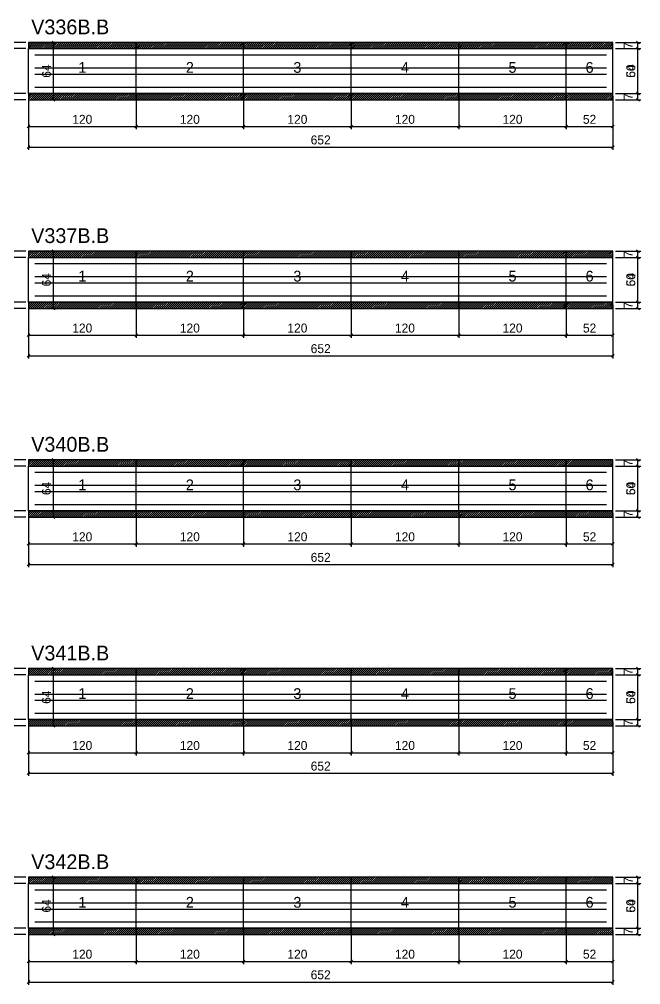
# Model space of a CAD drawing. Extents: x -9000 to 3070, y -16391 to 1250.
# Drawn here: x 900 to 1593, y -6405 to -5327 of the extents above; entities that cross this region are included whole.
import ezdxf
from ezdxf.enums import TextEntityAlignment as Align

# ---------------------------------------------------------------- set-up
doc = ezdxf.new("R2010")
doc.units = 0
for name, color, linetype in [('5', 5, 'Continuous'), ('COTA', 241, 'Continuous'), ('NOMENCLATURA', 7, 'Continuous'), ('Painéis', 200, 'Continuous'), ('SARR_2.2x7', 40, 'Continuous'), ('SCO-___-LAJ', 224, 'Continuous')]:
    doc.layers.add(name, color=color, linetype=linetype)
doc.dimstyles.new('PAINEL', dxfattribs={"dimtxt": 10, "dimasz": 3, "dimexe": 3, "dimexo": 3, "dimgap": 3, "dimtad": 1, "dimblk": 'OBLIQUE', "dimblk1": 'OBLIQUE', "dimcen": 2.5, "dimclrd": 4, "dimclre": 4, "dimclrt": 240, "dimazin": 3, "dimtfac": 1, "dimtmove": 0, "dimatfit": 3})

# ---------------------------------------------------------------- blocks, each defined once
blk = doc.blocks.new('_OBLIQUE')
at = {"color": 0, "linetype": 'BYBLOCK'}
blk.add_line((-0.5, -0.5), (0.5, 0.5), dxfattribs=at)

msp = doc.modelspace()

# ---------------------------------------------------------------- hatches: boundary and pattern name
at = {"layer": 'COTA'}
h = msp.add_hatch(dxfattribs=at)
h.set_pattern_fill('ANSI31', scale=0.5)
h.paths.add_polyline_path([(910, -5360), (1030, -5360), (1030, -5353), (910, -5353)])
h = msp.add_hatch(dxfattribs=at)
h.set_pattern_fill('ANSI31', scale=0.5)
h.paths.add_polyline_path([(1030, -5360), (1150, -5360), (1150, -5353), (1030, -5353)])
h = msp.add_hatch(dxfattribs=at)
h.set_pattern_fill('ANSI31', scale=0.5)
h.paths.add_polyline_path([(1150, -5360), (1270, -5360), (1270, -5353), (1150, -5353)])
h = msp.add_hatch(dxfattribs=at)
h.set_pattern_fill('ANSI31', scale=0.5)
h.paths.add_polyline_path([(1270, -5360), (1390, -5360), (1390, -5353), (1270, -5353)])
h = msp.add_hatch(dxfattribs=at)
h.set_pattern_fill('ANSI31', scale=0.5)
h.paths.add_polyline_path([(1390, -5360), (1510, -5360), (1510, -5353), (1390, -5353)])
h = msp.add_hatch(dxfattribs=at)
h.set_pattern_fill('ANSI31', scale=0.5)
h.paths.add_polyline_path([(1510, -5360), (1562, -5360), (1562, -5353), (1510, -5353)])
h = msp.add_hatch(dxfattribs=at)
h.set_pattern_fill('ANSI31', scale=0.5)
h.paths.add_polyline_path([(910, -5417), (1030, -5417), (1030, -5410), (910, -5410)])
h = msp.add_hatch(dxfattribs=at)
h.set_pattern_fill('ANSI31', scale=0.5)
h.paths.add_polyline_path([(1030, -5417), (1150, -5417), (1150, -5410), (1030, -5410)])
h = msp.add_hatch(dxfattribs=at)
h.set_pattern_fill('ANSI31', scale=0.5)
h.paths.add_polyline_path([(1150, -5417), (1270, -5417), (1270, -5410), (1150, -5410)])
h = msp.add_hatch(dxfattribs=at)
h.set_pattern_fill('ANSI31', scale=0.5)
h.paths.add_polyline_path([(1270, -5417), (1390, -5417), (1390, -5410), (1270, -5410)])
h = msp.add_hatch(dxfattribs=at)
h.set_pattern_fill('ANSI31', scale=0.5)
h.paths.add_polyline_path([(1390, -5417), (1510, -5417), (1510, -5410), (1390, -5410)])
h = msp.add_hatch(dxfattribs=at)
h.set_pattern_fill('ANSI31', scale=0.5)
h.paths.add_polyline_path([(1510, -5417), (1562, -5417), (1562, -5410), (1510, -5410)])
h = msp.add_hatch(dxfattribs=at)
h.set_pattern_fill('ANSI31', scale=0.5)
h.paths.add_polyline_path([(910, -5593), (1030, -5593), (1030, -5586), (910, -5586)])
h = msp.add_hatch(dxfattribs=at)
h.set_pattern_fill('ANSI31', scale=0.5)
h.paths.add_polyline_path([(1030, -5593), (1150, -5593), (1150, -5586), (1030, -5586)])
h = msp.add_hatch(dxfattribs=at)
h.set_pattern_fill('ANSI31', scale=0.5)
h.paths.add_polyline_path([(1150, -5593), (1270, -5593), (1270, -5586), (1150, -5586)])
h = msp.add_hatch(dxfattribs=at)
h.set_pattern_fill('ANSI31', scale=0.5)
h.paths.add_polyline_path([(1270, -5593), (1390, -5593), (1390, -5586), (1270, -5586)])
h = msp.add_hatch(dxfattribs=at)
h.set_pattern_fill('ANSI31', scale=0.5)
h.paths.add_polyline_path([(1390, -5593), (1510, -5593), (1510, -5586), (1390, -5586)])
h = msp.add_hatch(dxfattribs=at)
h.set_pattern_fill('ANSI31', scale=0.5)
h.paths.add_polyline_path([(1510, -5593), (1562, -5593), (1562, -5586), (1510, -5586)])
h = msp.add_hatch(dxfattribs=at)
h.set_pattern_fill('ANSI31', scale=0.5)
h.paths.add_polyline_path([(910, -5650), (1030, -5650), (1030, -5643), (910, -5643)])
h = msp.add_hatch(dxfattribs=at)
h.set_pattern_fill('ANSI31', scale=0.5)
h.paths.add_polyline_path([(1030, -5650), (1150, -5650), (1150, -5643), (1030, -5643)])
h = msp.add_hatch(dxfattribs=at)
h.set_pattern_fill('ANSI31', scale=0.5)
h.paths.add_polyline_path([(1150, -5650), (1270, -5650), (1270, -5643), (1150, -5643)])
h = msp.add_hatch(dxfattribs=at)
h.set_pattern_fill('ANSI31', scale=0.5)
h.paths.add_polyline_path([(1270, -5650), (1390, -5650), (1390, -5643), (1270, -5643)])
h = msp.add_hatch(dxfattribs=at)
h.set_pattern_fill('ANSI31', scale=0.5)
h.paths.add_polyline_path([(1390, -5650), (1510, -5650), (1510, -5643), (1390, -5643)])
h = msp.add_hatch(dxfattribs=at)
h.set_pattern_fill('ANSI31', scale=0.5)
h.paths.add_polyline_path([(1510, -5650), (1562, -5650), (1562, -5643), (1510, -5643)])
h = msp.add_hatch(dxfattribs=at)
h.set_pattern_fill('ANSI31', scale=0.5)
h.paths.add_polyline_path([(910, -5826), (1030, -5826), (1030, -5819), (910, -5819)])
h = msp.add_hatch(dxfattribs=at)
h.set_pattern_fill('ANSI31', scale=0.5)
h.paths.add_polyline_path([(1030, -5826), (1150, -5826), (1150, -5819), (1030, -5819)])
h = msp.add_hatch(dxfattribs=at)
h.set_pattern_fill('ANSI31', scale=0.5)
h.paths.add_polyline_path([(1150, -5826), (1270, -5826), (1270, -5819), (1150, -5819)])
h = msp.add_hatch(dxfattribs=at)
h.set_pattern_fill('ANSI31', scale=0.5)
h.paths.add_polyline_path([(1270, -5826), (1390, -5826), (1390, -5819), (1270, -5819)])
h = msp.add_hatch(dxfattribs=at)
h.set_pattern_fill('ANSI31', scale=0.5)
h.paths.add_polyline_path([(1390, -5826), (1510, -5826), (1510, -5819), (1390, -5819)])
h = msp.add_hatch(dxfattribs=at)
h.set_pattern_fill('ANSI31', scale=0.5)
h.paths.add_polyline_path([(1510, -5826), (1562, -5826), (1562, -5819), (1510, -5819)])
h = msp.add_hatch(dxfattribs=at)
h.set_pattern_fill('ANSI31', scale=0.5)
h.paths.add_polyline_path([(910, -5883), (1030, -5883), (1030, -5876), (910, -5876)])
h = msp.add_hatch(dxfattribs=at)
h.set_pattern_fill('ANSI31', scale=0.5)
h.paths.add_polyline_path([(1030, -5883), (1150, -5883), (1150, -5876), (1030, -5876)])
h = msp.add_hatch(dxfattribs=at)
h.set_pattern_fill('ANSI31', scale=0.5)
h.paths.add_polyline_path([(1150, -5883), (1270, -5883), (1270, -5876), (1150, -5876)])
h = msp.add_hatch(dxfattribs=at)
h.set_pattern_fill('ANSI31', scale=0.5)
h.paths.add_polyline_path([(1270, -5883), (1390, -5883), (1390, -5876), (1270, -5876)])
h = msp.add_hatch(dxfattribs=at)
h.set_pattern_fill('ANSI31', scale=0.5)
h.paths.add_polyline_path([(1390, -5883), (1510, -5883), (1510, -5876), (1390, -5876)])
h = msp.add_hatch(dxfattribs=at)
h.set_pattern_fill('ANSI31', scale=0.5)
h.paths.add_polyline_path([(1510, -5883), (1562, -5883), (1562, -5876), (1510, -5876)])
h = msp.add_hatch(dxfattribs=at)
h.set_pattern_fill('ANSI31', scale=0.5)
h.paths.add_polyline_path([(910, -6059), (1030, -6059), (1030, -6052), (910, -6052)])
h = msp.add_hatch(dxfattribs=at)
h.set_pattern_fill('ANSI31', scale=0.5)
h.paths.add_polyline_path([(1030, -6059), (1150, -6059), (1150, -6052), (1030, -6052)])
h = msp.add_hatch(dxfattribs=at)
h.set_pattern_fill('ANSI31', scale=0.5)
h.paths.add_polyline_path([(1150, -6059), (1270, -6059), (1270, -6052), (1150, -6052)])
h = msp.add_hatch(dxfattribs=at)
h.set_pattern_fill('ANSI31', scale=0.5)
h.paths.add_polyline_path([(1270, -6059), (1390, -6059), (1390, -6052), (1270, -6052)])
h = msp.add_hatch(dxfattribs=at)
h.set_pattern_fill('ANSI31', scale=0.5)
h.paths.add_polyline_path([(1390, -6059), (1510, -6059), (1510, -6052), (1390, -6052)])
h = msp.add_hatch(dxfattribs=at)
h.set_pattern_fill('ANSI31', scale=0.5)
h.paths.add_polyline_path([(1510, -6059), (1562, -6059), (1562, -6052), (1510, -6052)])
h = msp.add_hatch(dxfattribs=at)
h.set_pattern_fill('ANSI31', scale=0.5)
h.paths.add_polyline_path([(910, -6116), (1030, -6116), (1030, -6109), (910, -6109)])
h = msp.add_hatch(dxfattribs=at)
h.set_pattern_fill('ANSI31', scale=0.5)
h.paths.add_polyline_path([(1030, -6116), (1150, -6116), (1150, -6109), (1030, -6109)])
h = msp.add_hatch(dxfattribs=at)
h.set_pattern_fill('ANSI31', scale=0.5)
h.paths.add_polyline_path([(1150, -6116), (1270, -6116), (1270, -6109), (1150, -6109)])
h = msp.add_hatch(dxfattribs=at)
h.set_pattern_fill('ANSI31', scale=0.5)
h.paths.add_polyline_path([(1270, -6116), (1390, -6116), (1390, -6109), (1270, -6109)])
h = msp.add_hatch(dxfattribs=at)
h.set_pattern_fill('ANSI31', scale=0.5)
h.paths.add_polyline_path([(1390, -6116), (1510, -6116), (1510, -6109), (1390, -6109)])
h = msp.add_hatch(dxfattribs=at)
h.set_pattern_fill('ANSI31', scale=0.5)
h.paths.add_polyline_path([(1510, -6116), (1562, -6116), (1562, -6109), (1510, -6109)])
h = msp.add_hatch(dxfattribs=at)
h.set_pattern_fill('ANSI31', scale=0.5)
h.paths.add_polyline_path([(910, -6292), (1030, -6292), (1030, -6285), (910, -6285)])
h = msp.add_hatch(dxfattribs=at)
h.set_pattern_fill('ANSI31', scale=0.5)
h.paths.add_polyline_path([(1030, -6292), (1150, -6292), (1150, -6285), (1030, -6285)])
h = msp.add_hatch(dxfattribs=at)
h.set_pattern_fill('ANSI31', scale=0.5)
h.paths.add_polyline_path([(1150, -6292), (1270, -6292), (1270, -6285), (1150, -6285)])
h = msp.add_hatch(dxfattribs=at)
h.set_pattern_fill('ANSI31', scale=0.5)
h.paths.add_polyline_path([(1270, -6292), (1390, -6292), (1390, -6285), (1270, -6285)])
h = msp.add_hatch(dxfattribs=at)
h.set_pattern_fill('ANSI31', scale=0.5)
h.paths.add_polyline_path([(1390, -6292), (1510, -6292), (1510, -6285), (1390, -6285)])
h = msp.add_hatch(dxfattribs=at)
h.set_pattern_fill('ANSI31', scale=0.5)
h.paths.add_polyline_path([(1510, -6292), (1562, -6292), (1562, -6285), (1510, -6285)])
h = msp.add_hatch(dxfattribs=at)
h.set_pattern_fill('ANSI31', scale=0.5)
h.paths.add_polyline_path([(910, -6349), (1030, -6349), (1030, -6342), (910, -6342)])
h = msp.add_hatch(dxfattribs=at)
h.set_pattern_fill('ANSI31', scale=0.5)
h.paths.add_polyline_path([(1030, -6349), (1150, -6349), (1150, -6342), (1030, -6342)])
h = msp.add_hatch(dxfattribs=at)
h.set_pattern_fill('ANSI31', scale=0.5)
h.paths.add_polyline_path([(1150, -6349), (1270, -6349), (1270, -6342), (1150, -6342)])
h = msp.add_hatch(dxfattribs=at)
h.set_pattern_fill('ANSI31', scale=0.5)
h.paths.add_polyline_path([(1270, -6349), (1390, -6349), (1390, -6342), (1270, -6342)])
h = msp.add_hatch(dxfattribs=at)
h.set_pattern_fill('ANSI31', scale=0.5)
h.paths.add_polyline_path([(1390, -6349), (1510, -6349), (1510, -6342), (1390, -6342)])
h = msp.add_hatch(dxfattribs=at)
h.set_pattern_fill('ANSI31', scale=0.5)
h.paths.add_polyline_path([(1510, -6349), (1562, -6349), (1562, -6342), (1510, -6342)])

# ---------------------------------------------------------------- linework, layer by layer
at = {"layer": 'Painéis'}
for p, q in [((910, -5360), (1030, -5360)), ((910, -5410), (910, -5360)), ((1030, -5410), (1030, -5360)), ((1030, -5410), (1030, -5360)), ((1030, -5360), (1150, -5360)), ((1030, -5410), (1030, -5360)), ((1150, -5410), (1150, -5360)), ((1150, -5410), (1150, -5360)), ((1150, -5360), (1270, -5360)), ((1150, -5410), (1150, -5360)), ((1270, -5410), (1270, -5360)), ((1270, -5410), (1270, -5360)), ((1270, -5360), (1390, -5360)), ((1270, -5410), (1270, -5360)), ((1390, -5410), (1390, -5360)), ((1390, -5410), (1390, -5360)), ((1390, -5360), (1510, -5360)), ((1390, -5410), (1390, -5360)), ((1510, -5410), (1510, -5360)), ((1510, -5410), (1510, -5360)), ((1510, -5360), (1562, -5360)), ((1510, -5410), (1510, -5360)), ((1562, -5410), (1562, -5360)), ((910, -5410), (1030, -5410)), ((1030, -5410), (1150, -5410)), ((1150, -5410), (1270, -5410)), ((1270, -5410), (1390, -5410)), ((1390, -5410), (1510, -5410)), ((1510, -5410), (1562, -5410)), ((910, -5593), (1030, -5593)), ((910, -5643), (910, -5593)), ((1030, -5643), (1030, -5593)), ((1030, -5643), (1030, -5593)), ((1030, -5593), (1150, -5593)), ((1030, -5643), (1030, -5593)), ((1150, -5643), (1150, -5593)), ((1150, -5643), (1150, -5593)), ((1150, -5593), (1270, -5593)), ((1150, -5643), (1150, -5593)), ((1270, -5643), (1270, -5593)), ((1270, -5643), (1270, -5593)), ((1270, -5593), (1390, -5593)), ((1270, -5643), (1270, -5593)), ((1390, -5643), (1390, -5593)), ((1390, -5643), (1390, -5593)), ((1390, -5593), (1510, -5593)), ((1390, -5643), (1390, -5593)), ((1510, -5643), (1510, -5593)), ((1510, -5643), (1510, -5593)), ((1510, -5593), (1562, -5593)), ((1510, -5643), (1510, -5593)), ((1562, -5643), (1562, -5593)), ((910, -5643), (1030, -5643)), ((1030, -5643), (1150, -5643)), ((1150, -5643), (1270, -5643)), ((1270, -5643), (1390, -5643)), ((1390, -5643), (1510, -5643)), ((1510, -5643), (1562, -5643)), ((910, -5826), (1030, -5826)), ((910, -5876), (910, -5826)), ((1030, -5876), (1030, -5826)), ((1030, -5876), (1030, -5826)), ((1030, -5826), (1150, -5826)), ((1030, -5876), (1030, -5826)), ((1150, -5876), (1150, -5826)), ((1150, -5876), (1150, -5826)), ((1150, -5826), (1270, -5826)), ((1150, -5876), (1150, -5826)), ((1270, -5876), (1270, -5826)), ((1270, -5876), (1270, -5826)), ((1270, -5826), (1390, -5826)), ((1270, -5876), (1270, -5826)), ((1390, -5876), (1390, -5826)), ((1390, -5876), (1390, -5826)), ((1390, -5826), (1510, -5826)), ((1390, -5876), (1390, -5826)), ((1510, -5876), (1510, -5826)), ((1510, -5876), (1510, -5826)), ((1510, -5826), (1562, -5826)), ((1510, -5876), (1510, -5826)), ((1562, -5876), (1562, -5826)), ((910, -5876), (1030, -5876)), ((1030, -5876), (1150, -5876)), ((1150, -5876), (1270, -5876)), ((1270, -5876), (1390, -5876)), ((1390, -5876), (1510, -5876)), ((1510, -5876), (1562, -5876)), ((910, -6059), (1030, -6059)), ((910, -6109), (910, -6059)), ((1030, -6109), (1030, -6059)), ((1030, -6109), (1030, -6059)), ((1030, -6059), (1150, -6059)), ((1030, -6109), (1030, -6059)), ((1150, -6109), (1150, -6059)), ((1150, -6109), (1150, -6059)), ((1150, -6059), (1270, -6059)), ((1150, -6109), (1150, -6059)), ((1270, -6109), (1270, -6059)), ((1270, -6109), (1270, -6059)), ((1270, -6059), (1390, -6059)), ((1270, -6109), (1270, -6059)), ((1390, -6109), (1390, -6059)), ((1390, -6109), (1390, -6059)), ((1390, -6059), (1510, -6059)), ((1390, -6109), (1390, -6059)), ((1510, -6109), (1510, -6059)), ((1510, -6109), (1510, -6059)), ((1510, -6059), (1562, -6059)), ((1510, -6109), (1510, -6059)), ((1562, -6109), (1562, -6059)), ((910, -6109), (1030, -6109)), ((1030, -6109), (1150, -6109)), ((1150, -6109), (1270, -6109)), ((1270, -6109), (1390, -6109)), ((1390, -6109), (1510, -6109)), ((1510, -6109), (1562, -6109)), ((910, -6292), (1030, -6292)), ((910, -6342), (910, -6292)), ((1030, -6342), (1030, -6292)), ((1030, -6342), (1030, -6292)), ((1030, -6292), (1150, -6292)), ((1030, -6342), (1030, -6292)), ((1150, -6342), (1150, -6292)), ((1150, -6342), (1150, -6292)), ((1150, -6292), (1270, -6292)), ((1150, -6342), (1150, -6292)), ((1270, -6342), (1270, -6292)), ((1270, -6342), (1270, -6292)), ((1270, -6292), (1390, -6292)), ((1270, -6342), (1270, -6292)), ((1390, -6342), (1390, -6292)), ((1390, -6342), (1390, -6292)), ((1390, -6292), (1510, -6292)), ((1390, -6342), (1390, -6292)), ((1510, -6342), (1510, -6292)), ((1510, -6342), (1510, -6292)), ((1510, -6292), (1562, -6292)), ((1510, -6342), (1510, -6292)), ((1562, -6342), (1562, -6292)), ((910, -6342), (1030, -6342)), ((1030, -6342), (1150, -6342)), ((1150, -6342), (1270, -6342)), ((1270, -6342), (1390, -6342)), ((1390, -6342), (1510, -6342)), ((1510, -6342), (1562, -6342))]:
    msp.add_line(p, q, dxfattribs=at)
at = {"layer": 'SARR_2.2x7'}
for points in [[(917, -5367), (1030, -5367)], [(917, -5367), (1030, -5367)], [(1030, -5367), (1150, -5367)], [(1030, -5367), (1150, -5367)], [(1150, -5367), (1270, -5367)], [(1150, -5367), (1270, -5367)], [(1270, -5367), (1390, -5367)], [(1270, -5367), (1390, -5367)], [(1390, -5367), (1510, -5367)], [(1390, -5367), (1510, -5367)], [(1510, -5367), (1555, -5367)], [(1510, -5367), (1555, -5367)], [(917, -5381.5), (1030, -5381.5)], [(917, -5381.5), (1030, -5381.5)], [(917, -5388.5), (1030, -5388.5)], [(917, -5388.5), (1030, -5388.5)], [(1030, -5381.5), (1150, -5381.5)], [(1030, -5381.5), (1150, -5381.5)], [(1030, -5388.5), (1150, -5388.5)], [(1030, -5388.5), (1150, -5388.5)], [(1150, -5381.5), (1270, -5381.5)], [(1150, -5381.5), (1270, -5381.5)], [(1150, -5388.5), (1270, -5388.5)], [(1150, -5388.5), (1270, -5388.5)], [(1270, -5381.5), (1390, -5381.5)], [(1270, -5381.5), (1390, -5381.5)], [(1270, -5388.5), (1390, -5388.5)], [(1270, -5388.5), (1390, -5388.5)], [(1390, -5381.5), (1510, -5381.5)], [(1390, -5381.5), (1510, -5381.5)], [(1390, -5388.5), (1510, -5388.5)], [(1390, -5388.5), (1510, -5388.5)], [(1510, -5381.5), (1555, -5381.5)], [(1510, -5381.5), (1555, -5381.5)], [(1510, -5388.5), (1555, -5388.5)], [(1510, -5388.5), (1555, -5388.5)], [(917, -5403), (1030, -5403)], [(917, -5403), (1030, -5403)], [(1030, -5403), (1150, -5403)], [(1030, -5403), (1150, -5403)], [(1150, -5403), (1270, -5403)], [(1150, -5403), (1270, -5403)], [(1270, -5403), (1390, -5403)], [(1270, -5403), (1390, -5403)], [(1390, -5403), (1510, -5403)], [(1390, -5403), (1510, -5403)], [(1510, -5403), (1555, -5403)], [(1510, -5403), (1555, -5403)], [(917, -5600), (1030, -5600)], [(917, -5600), (1030, -5600)], [(1030, -5600), (1150, -5600)], [(1030, -5600), (1150, -5600)], [(1150, -5600), (1270, -5600)], [(1150, -5600), (1270, -5600)], [(1270, -5600), (1390, -5600)], [(1270, -5600), (1390, -5600)], [(1390, -5600), (1510, -5600)], [(1390, -5600), (1510, -5600)], [(1510, -5600), (1555, -5600)], [(1510, -5600), (1555, -5600)], [(917, -5614.5), (1030, -5614.5)], [(917, -5614.5), (1030, -5614.5)], [(1030, -5614.5), (1150, -5614.5)], [(1030, -5614.5), (1150, -5614.5)], [(1150, -5614.5), (1270, -5614.5)], [(1150, -5614.5), (1270, -5614.5)], [(1270, -5614.5), (1390, -5614.5)], [(1270, -5614.5), (1390, -5614.5)], [(1390, -5614.5), (1510, -5614.5)], [(1390, -5614.5), (1510, -5614.5)], [(1510, -5614.5), (1555, -5614.5)], [(1510, -5614.5), (1555, -5614.5)], [(917, -5621.5), (1030, -5621.5)], [(917, -5621.5), (1030, -5621.5)], [(1030, -5621.5), (1150, -5621.5)], [(1030, -5621.5), (1150, -5621.5)], [(1150, -5621.5), (1270, -5621.5)], [(1150, -5621.5), (1270, -5621.5)], [(1270, -5621.5), (1390, -5621.5)], [(1270, -5621.5), (1390, -5621.5)], [(1390, -5621.5), (1510, -5621.5)], [(1390, -5621.5), (1510, -5621.5)], [(1510, -5621.5), (1555, -5621.5)], [(1510, -5621.5), (1555, -5621.5)], [(917, -5636), (1030, -5636)], [(917, -5636), (1030, -5636)], [(1030, -5636), (1150, -5636)], [(1030, -5636), (1150, -5636)], [(1150, -5636), (1270, -5636)], [(1150, -5636), (1270, -5636)], [(1270, -5636), (1390, -5636)], [(1270, -5636), (1390, -5636)], [(1390, -5636), (1510, -5636)], [(1390, -5636), (1510, -5636)], [(1510, -5636), (1555, -5636)], [(1510, -5636), (1555, -5636)], [(917, -5833), (1030, -5833)], [(917, -5833), (1030, -5833)], [(1030, -5833), (1150, -5833)], [(1030, -5833), (1150, -5833)], [(1150, -5833), (1270, -5833)], [(1150, -5833), (1270, -5833)], [(1270, -5833), (1390, -5833)], [(1270, -5833), (1390, -5833)], [(1390, -5833), (1510, -5833)], [(1390, -5833), (1510, -5833)], [(1510, -5833), (1555, -5833)], [(1510, -5833), (1555, -5833)], [(917, -5847.5), (1030, -5847.5)], [(917, -5847.5), (1030, -5847.5)], [(1030, -5847.5), (1150, -5847.5)], [(1030, -5847.5), (1150, -5847.5)], [(1150, -5847.5), (1270, -5847.5)], [(1150, -5847.5), (1270, -5847.5)], [(1270, -5847.5), (1390, -5847.5)], [(1270, -5847.5), (1390, -5847.5)], [(1390, -5847.5), (1510, -5847.5)], [(1390, -5847.5), (1510, -5847.5)], [(1510, -5847.5), (1555, -5847.5)], [(1510, -5847.5), (1555, -5847.5)], [(917, -5854.5), (1030, -5854.5)], [(917, -5854.5), (1030, -5854.5)], [(1030, -5854.5), (1150, -5854.5)], [(1030, -5854.5), (1150, -5854.5)], [(1150, -5854.5), (1270, -5854.5)], [(1150, -5854.5), (1270, -5854.5)], [(1270, -5854.5), (1390, -5854.5)], [(1270, -5854.5), (1390, -5854.5)], [(1390, -5854.5), (1510, -5854.5)], [(1390, -5854.5), (1510, -5854.5)], [(1510, -5854.5), (1555, -5854.5)], [(1510, -5854.5), (1555, -5854.5)], [(917, -5869), (1030, -5869)], [(917, -5869), (1030, -5869)], [(1030, -5869), (1150, -5869)], [(1030, -5869), (1150, -5869)], [(1150, -5869), (1270, -5869)], [(1150, -5869), (1270, -5869)], [(1270, -5869), (1390, -5869)], [(1270, -5869), (1390, -5869)], [(1390, -5869), (1510, -5869)], [(1390, -5869), (1510, -5869)], [(1510, -5869), (1555, -5869)], [(1510, -5869), (1555, -5869)], [(917, -6066), (1030, -6066)], [(917, -6066), (1030, -6066)], [(1030, -6066), (1150, -6066)], [(1030, -6066), (1150, -6066)], [(1150, -6066), (1270, -6066)], [(1150, -6066), (1270, -6066)], [(1270, -6066), (1390, -6066)], [(1270, -6066), (1390, -6066)], [(1390, -6066), (1510, -6066)], [(1390, -6066), (1510, -6066)], [(1510, -6066), (1555, -6066)], [(1510, -6066), (1555, -6066)], [(917, -6080.5), (1030, -6080.5)], [(917, -6080.5), (1030, -6080.5)], [(917, -6087.5), (1030, -6087.5)], [(917, -6087.5), (1030, -6087.5)], [(1030, -6080.5), (1150, -6080.5)], [(1030, -6080.5), (1150, -6080.5)], [(1030, -6087.5), (1150, -6087.5)], [(1030, -6087.5), (1150, -6087.5)], [(1150, -6080.5), (1270, -6080.5)], [(1150, -6080.5), (1270, -6080.5)], [(1150, -6087.5), (1270, -6087.5)], [(1150, -6087.5), (1270, -6087.5)], [(1270, -6080.5), (1390, -6080.5)], [(1270, -6080.5), (1390, -6080.5)], [(1270, -6087.5), (1390, -6087.5)], [(1270, -6087.5), (1390, -6087.5)], [(1390, -6080.5), (1510, -6080.5)], [(1390, -6080.5), (1510, -6080.5)], [(1390, -6087.5), (1510, -6087.5)], [(1390, -6087.5), (1510, -6087.5)], [(1510, -6080.5), (1555, -6080.5)], [(1510, -6080.5), (1555, -6080.5)], [(1510, -6087.5), (1555, -6087.5)], [(1510, -6087.5), (1555, -6087.5)], [(917, -6102), (1030, -6102)], [(917, -6102), (1030, -6102)], [(1030, -6102), (1150, -6102)], [(1030, -6102), (1150, -6102)], [(1150, -6102), (1270, -6102)], [(1150, -6102), (1270, -6102)], [(1270, -6102), (1390, -6102)], [(1270, -6102), (1390, -6102)], [(1390, -6102), (1510, -6102)], [(1390, -6102), (1510, -6102)], [(1510, -6102), (1555, -6102)], [(1510, -6102), (1555, -6102)], [(917, -6299), (1030, -6299)], [(917, -6299), (1030, -6299)], [(1030, -6299), (1150, -6299)], [(1030, -6299), (1150, -6299)], [(1150, -6299), (1270, -6299)], [(1150, -6299), (1270, -6299)], [(1270, -6299), (1390, -6299)], [(1270, -6299), (1390, -6299)], [(1390, -6299), (1510, -6299)], [(1390, -6299), (1510, -6299)], [(1510, -6299), (1555, -6299)], [(1510, -6299), (1555, -6299)], [(917, -6313.5), (1030, -6313.5)], [(917, -6313.5), (1030, -6313.5)], [(1030, -6313.5), (1150, -6313.5)], [(1030, -6313.5), (1150, -6313.5)], [(1150, -6313.5), (1270, -6313.5)], [(1150, -6313.5), (1270, -6313.5)], [(1270, -6313.5), (1390, -6313.5)], [(1270, -6313.5), (1390, -6313.5)], [(1390, -6313.5), (1510, -6313.5)], [(1390, -6313.5), (1510, -6313.5)], [(1510, -6313.5), (1555, -6313.5)], [(1510, -6313.5), (1555, -6313.5)], [(917, -6320.5), (1030, -6320.5)], [(917, -6320.5), (1030, -6320.5)], [(1030, -6320.5), (1150, -6320.5)], [(1030, -6320.5), (1150, -6320.5)], [(1150, -6320.5), (1270, -6320.5)], [(1150, -6320.5), (1270, -6320.5)], [(1270, -6320.5), (1390, -6320.5)], [(1270, -6320.5), (1390, -6320.5)], [(1390, -6320.5), (1510, -6320.5)], [(1390, -6320.5), (1510, -6320.5)], [(1510, -6320.5), (1555, -6320.5)], [(1510, -6320.5), (1555, -6320.5)], [(917, -6335), (1030, -6335)], [(917, -6335), (1030, -6335)], [(1030, -6335), (1150, -6335)], [(1030, -6335), (1150, -6335)], [(1150, -6335), (1270, -6335)], [(1150, -6335), (1270, -6335)], [(1270, -6335), (1390, -6335)], [(1270, -6335), (1390, -6335)], [(1390, -6335), (1510, -6335)], [(1390, -6335), (1510, -6335)], [(1510, -6335), (1555, -6335)], [(1510, -6335), (1555, -6335)]]:
    msp.add_lwpolyline(points, dxfattribs=at)
at = {"layer": 'SCO-___-LAJ'}
for points in [[(910, -5360), (1030, -5360), (1030, -5353), (910, -5353)], [(1030, -5360), (1150, -5360), (1150, -5353), (1030, -5353)], [(1150, -5360), (1270, -5360), (1270, -5353), (1150, -5353)], [(1270, -5360), (1390, -5360), (1390, -5353), (1270, -5353)], [(1390, -5360), (1510, -5360), (1510, -5353), (1390, -5353)], [(1510, -5360), (1562, -5360), (1562, -5353), (1510, -5353)], [(910, -5417), (1030, -5417), (1030, -5410), (910, -5410)], [(1030, -5417), (1150, -5417), (1150, -5410), (1030, -5410)], [(1150, -5417), (1270, -5417), (1270, -5410), (1150, -5410)], [(1270, -5417), (1390, -5417), (1390, -5410), (1270, -5410)], [(1390, -5417), (1510, -5417), (1510, -5410), (1390, -5410)], [(1510, -5417), (1562, -5417), (1562, -5410), (1510, -5410)], [(910, -5593), (1030, -5593), (1030, -5586), (910, -5586)], [(1030, -5593), (1150, -5593), (1150, -5586), (1030, -5586)], [(1150, -5593), (1270, -5593), (1270, -5586), (1150, -5586)], [(1270, -5593), (1390, -5593), (1390, -5586), (1270, -5586)], [(1390, -5593), (1510, -5593), (1510, -5586), (1390, -5586)], [(1510, -5593), (1562, -5593), (1562, -5586), (1510, -5586)], [(910, -5650), (1030, -5650), (1030, -5643), (910, -5643)], [(1030, -5650), (1150, -5650), (1150, -5643), (1030, -5643)], [(1150, -5650), (1270, -5650), (1270, -5643), (1150, -5643)], [(1270, -5650), (1390, -5650), (1390, -5643), (1270, -5643)], [(1390, -5650), (1510, -5650), (1510, -5643), (1390, -5643)], [(1510, -5650), (1562, -5650), (1562, -5643), (1510, -5643)], [(910, -5826), (1030, -5826), (1030, -5819), (910, -5819)], [(1030, -5826), (1150, -5826), (1150, -5819), (1030, -5819)], [(1150, -5826), (1270, -5826), (1270, -5819), (1150, -5819)], [(1270, -5826), (1390, -5826), (1390, -5819), (1270, -5819)], [(1390, -5826), (1510, -5826), (1510, -5819), (1390, -5819)], [(1510, -5826), (1562, -5826), (1562, -5819), (1510, -5819)], [(910, -5883), (1030, -5883), (1030, -5876), (910, -5876)], [(1030, -5883), (1150, -5883), (1150, -5876), (1030, -5876)], [(1150, -5883), (1270, -5883), (1270, -5876), (1150, -5876)], [(1270, -5883), (1390, -5883), (1390, -5876), (1270, -5876)], [(1390, -5883), (1510, -5883), (1510, -5876), (1390, -5876)], [(1510, -5883), (1562, -5883), (1562, -5876), (1510, -5876)], [(910, -6059), (1030, -6059), (1030, -6052), (910, -6052)], [(1030, -6059), (1150, -6059), (1150, -6052), (1030, -6052)], [(1150, -6059), (1270, -6059), (1270, -6052), (1150, -6052)], [(1270, -6059), (1390, -6059), (1390, -6052), (1270, -6052)], [(1390, -6059), (1510, -6059), (1510, -6052), (1390, -6052)], [(1510, -6059), (1562, -6059), (1562, -6052), (1510, -6052)], [(910, -6116), (1030, -6116), (1030, -6109), (910, -6109)], [(1030, -6116), (1150, -6116), (1150, -6109), (1030, -6109)], [(1150, -6116), (1270, -6116), (1270, -6109), (1150, -6109)], [(1270, -6116), (1390, -6116), (1390, -6109), (1270, -6109)], [(1390, -6116), (1510, -6116), (1510, -6109), (1390, -6109)], [(1510, -6116), (1562, -6116), (1562, -6109), (1510, -6109)], [(910, -6292), (1030, -6292), (1030, -6285), (910, -6285)], [(1030, -6292), (1150, -6292), (1150, -6285), (1030, -6285)], [(1150, -6292), (1270, -6292), (1270, -6285), (1150, -6285)], [(1270, -6292), (1390, -6292), (1390, -6285), (1270, -6285)], [(1390, -6292), (1510, -6292), (1510, -6285), (1390, -6285)], [(1510, -6292), (1562, -6292), (1562, -6285), (1510, -6285)], [(910, -6349), (1030, -6349), (1030, -6342), (910, -6342)], [(1030, -6349), (1150, -6349), (1150, -6342), (1030, -6342)], [(1150, -6349), (1270, -6349), (1270, -6342), (1150, -6342)], [(1270, -6349), (1390, -6349), (1390, -6342), (1270, -6342)], [(1390, -6349), (1510, -6349), (1510, -6342), (1390, -6342)], [(1510, -6349), (1562, -6349), (1562, -6342), (1510, -6342)]]:
    msp.add_lwpolyline(points, close=True, dxfattribs=at)

# ---------------------------------------------------------------- texts
at = {"layer": '5'}
for s, p in [('1', (970, -5381)), ('2', (1090, -5381)), ('3', (1210, -5381)), ('4', (1330, -5381)), ('5', (1450, -5381)), ('6', (1536, -5381)), ('1', (970, -5614)), ('2', (1090, -5614)), ('3', (1210, -5614)), ('4', (1330, -5614)), ('5', (1450, -5614)), ('6', (1536, -5614)), ('1', (970, -5847)), ('2', (1090, -5847)), ('3', (1210, -5847)), ('4', (1330, -5847)), ('5', (1450, -5847)), ('6', (1536, -5847)), ('1', (970, -6080)), ('2', (1090, -6080)), ('3', (1210, -6080)), ('4', (1330, -6080)), ('5', (1450, -6080)), ('6', (1536, -6080)), ('1', (970, -6313)), ('2', (1090, -6313)), ('3', (1210, -6313)), ('4', (1330, -6313)), ('5', (1450, -6313)), ('6', (1536, -6313))]:
    msp.add_text(s, height=12, dxfattribs=at).set_placement(p, align=Align.MIDDLE_CENTER)
at = {"layer": 'NOMENCLATURA'}
for s, p in [('V336B.B', (913, -5344)), ('V337B.B', (913, -5577)), ('V340B.B', (913, -5810)), ('V341B.B', (913, -6043)), ('V342B.B', (913, -6276))]:
    msp.add_text(s, height=16.5, dxfattribs=at).set_placement(p)

# ---------------------------------------------------------------- dimensions: what is measured, and where the dimension line sits
at = {"layer": 'COTA'}
for base, p1, p2 in [((882, -5360), (910, -5360), (910, -5353)), ((938, -5417), (910, -5417), (910, -5353)), ((1590, -5417), (1562, -5417), (1562, -5353)), ((1590, -5360), (1562, -5360), (1562, -5353)), ((882, -5410), (910, -5410), (910, -5360)), ((1590, -5410), (1562, -5410), (1562, -5360)), ((882, -5417), (910, -5417), (910, -5410)), ((1590, -5417), (1562, -5417), (1562, -5410)), ((882, -5593), (910, -5593), (910, -5586)), ((882, -5643), (910, -5643), (910, -5593)), ((938, -5650), (910, -5650), (910, -5586)), ((1590, -5650), (1562, -5650), (1562, -5586)), ((1590, -5593), (1562, -5593), (1562, -5586)), ((1590, -5643), (1562, -5643), (1562, -5593)), ((882, -5650), (910, -5650), (910, -5643)), ((1590, -5650), (1562, -5650), (1562, -5643)), ((882, -5826), (910, -5826), (910, -5819)), ((938, -5883), (910, -5883), (910, -5819)), ((1590, -5883), (1562, -5883), (1562, -5819)), ((1590, -5826), (1562, -5826), (1562, -5819)), ((882, -5876), (910, -5876), (910, -5826)), ((1590, -5876), (1562, -5876), (1562, -5826)), ((882, -5883), (910, -5883), (910, -5876)), ((1590, -5883), (1562, -5883), (1562, -5876)), ((882, -6059), (910, -6059), (910, -6052)), ((938, -6116), (910, -6116), (910, -6052)), ((1590, -6116), (1562, -6116), (1562, -6052)), ((1590, -6059), (1562, -6059), (1562, -6052)), ((882, -6109), (910, -6109), (910, -6059)), ((1590, -6109), (1562, -6109), (1562, -6059)), ((882, -6116), (910, -6116), (910, -6109)), ((1590, -6116), (1562, -6116), (1562, -6109)), ((882, -6292), (910, -6292), (910, -6285)), ((882, -6342), (910, -6342), (910, -6292)), ((938, -6349), (910, -6349), (910, -6285)), ((1590, -6349), (1562, -6349), (1562, -6285)), ((1590, -6292), (1562, -6292), (1562, -6285)), ((1590, -6342), (1562, -6342), (1562, -6292)), ((882, -6349), (910, -6349), (910, -6342)), ((1590, -6349), (1562, -6349), (1562, -6342))]:
    msp.add_linear_dim(base=base, p1=p1, p2=p2, angle=90, dimstyle='PAINEL', dxfattribs=at).render()
for base, p1, p2 in [((910, -5447), (910, -5410), (1030, -5410)), ((910, -5470), (910, -5410), (1562, -5410)), ((1030, -5447), (1030, -5410), (1150, -5410)), ((1150, -5447), (1150, -5410), (1270, -5410)), ((1270, -5447), (1270, -5410), (1390, -5410)), ((1390, -5447), (1390, -5410), (1510, -5410)), ((1510, -5447), (1510, -5410), (1562, -5410)), ((910, -5680), (910, -5643), (1030, -5643)), ((910, -5703), (910, -5643), (1562, -5643)), ((1030, -5680), (1030, -5643), (1150, -5643)), ((1150, -5680), (1150, -5643), (1270, -5643)), ((1270, -5680), (1270, -5643), (1390, -5643)), ((1390, -5680), (1390, -5643), (1510, -5643)), ((1510, -5680), (1510, -5643), (1562, -5643)), ((910, -5913), (910, -5876), (1030, -5876)), ((910, -5936), (910, -5876), (1562, -5876)), ((1030, -5913), (1030, -5876), (1150, -5876)), ((1150, -5913), (1150, -5876), (1270, -5876)), ((1270, -5913), (1270, -5876), (1390, -5876)), ((1390, -5913), (1390, -5876), (1510, -5876)), ((1510, -5913), (1510, -5876), (1562, -5876)), ((910, -6146), (910, -6109), (1030, -6109)), ((910, -6169), (910, -6109), (1562, -6109)), ((1030, -6146), (1030, -6109), (1150, -6109)), ((1150, -6146), (1150, -6109), (1270, -6109)), ((1270, -6146), (1270, -6109), (1390, -6109)), ((1390, -6146), (1390, -6109), (1510, -6109)), ((1510, -6146), (1510, -6109), (1562, -6109)), ((910, -6379), (910, -6342), (1030, -6342)), ((910, -6402), (910, -6342), (1562, -6342)), ((1030, -6379), (1030, -6342), (1150, -6342)), ((1150, -6379), (1150, -6342), (1270, -6342)), ((1270, -6379), (1270, -6342), (1390, -6342)), ((1390, -6379), (1390, -6342), (1510, -6342)), ((1510, -6379), (1510, -6342), (1562, -6342))]:
    msp.add_linear_dim(base=base, p1=p1, p2=p2, dimstyle='PAINEL', dxfattribs=at).render()

doc.saveas('drawing.dxf')
